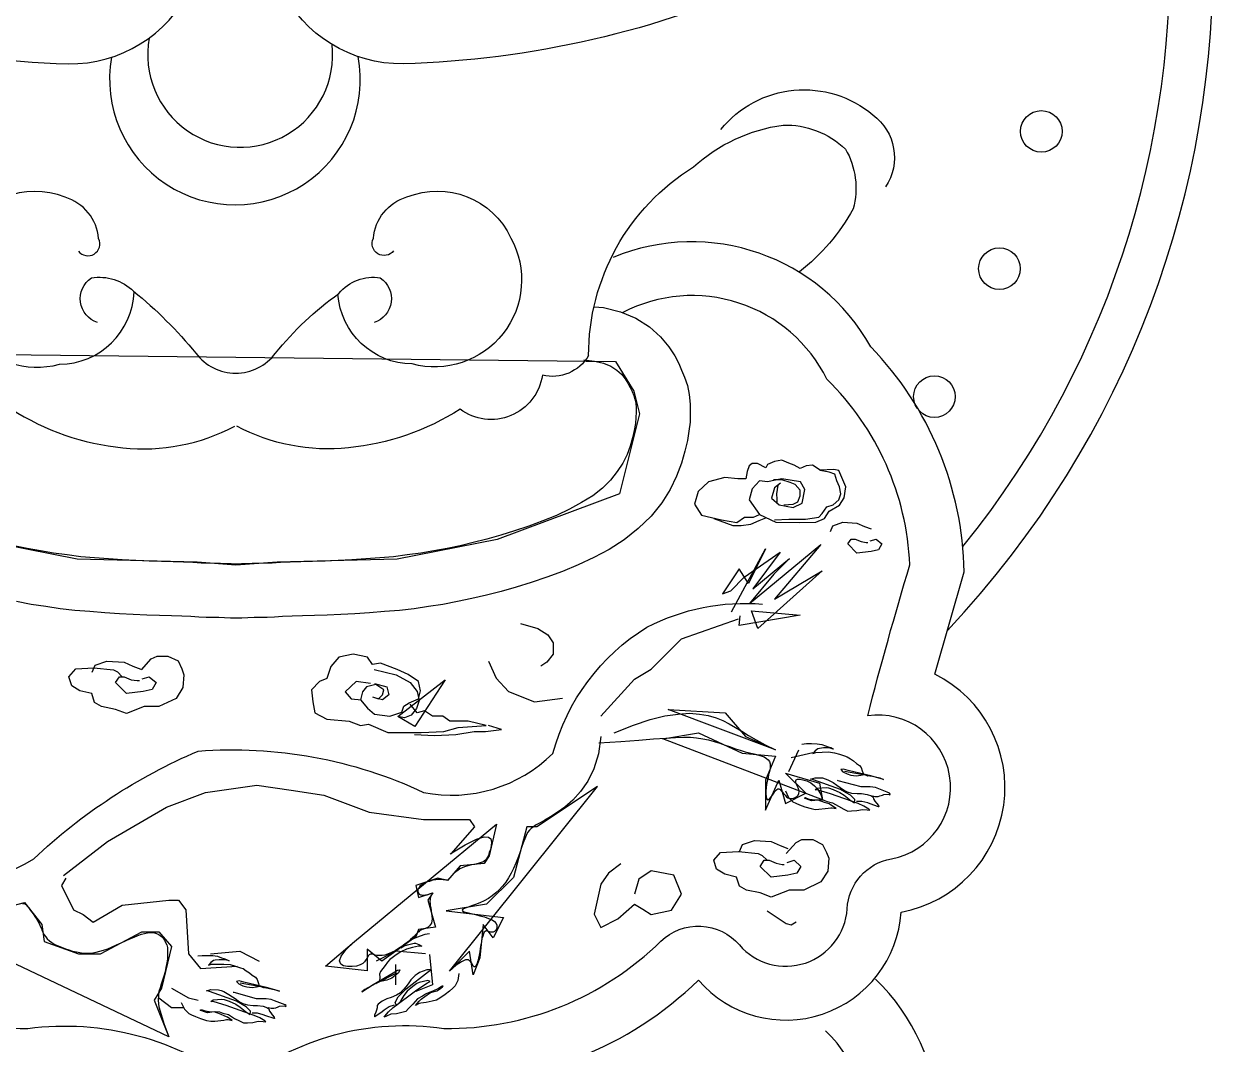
# Model space of a CAD drawing. Header units: metres. Extents: x 7906.1 to 7973.8, y 647.2 to 746.6.
# Drawn here: x 7932.62 to 7973.79, y 675.24 to 710.55 of the extents above; entities that cross this region are included whole.
import ezdxf

# ---------------------------------------------------------------- set-up
doc = ezdxf.new("R2010")
doc.units = ezdxf.units.M
for name, color, linetype in [('3', 3, 'Continuous'), ('4', 4, 'Continuous'), ('7', 7, 'Continuous')]:
    doc.layers.add(name, color=color, linetype=linetype)

msp = doc.modelspace()

# ---------------------------------------------------------------- linework, layer by layer
for points in [[(7958.81, 694.65), (7958.6, 694.49), (7958.5, 694.13), (7958.77, 693.91), (7959.25, 693.81), (7959.56, 693.96), (7959.65, 694.44), (7959.51, 694.7), (7958.86, 694.8), (7958.36, 694.7), (7958.09, 694.73), (7957.83, 694.46), (7957.73, 694.08), (7958.09, 693.57), (7958.09, 693.57), (7958.65, 693.31), (7959.46, 693.29), (7960.04, 693.31), (7960.33, 693.43), (7960.5, 693.69), (7960.86, 693.89), (7960.86, 693.89), (7961.02, 694.15), (7961.07, 694.53), (7960.83, 695.09), (7960.66, 695.13), (7960.18, 695.11), (7959.92, 695.28), (7959.7, 695.25), (7959.49, 695.16), (7959.29, 695.28), (7959.1, 695.35), (7958.86, 695.45), (7958.6, 695.4), (7958.36, 695.3), (7958.31, 695.18), (7958.02, 695.33), (7957.83, 695.33), (7957.73, 695.25), (7957.66, 695.06), (7957.61, 694.8), (7957.33, 694.8), (7956.89, 694.85), (7956.32, 694.7), (7955.96, 694.37), (7955.84, 693.93), (7956.08, 693.55), (7956.77, 693.38), (7957.3, 693.29), (7957.57, 693.48), (7957.88, 693.48), (7958.09, 693.57)], [(7958.6, 693.38), (7959.1, 693.41), (7959.68, 693.41), (7960.14, 693.48), (7960.26, 693.6), (7960.42, 693.84), (7960.64, 693.91), (7960.83, 694.08), (7960.9, 694.29), (7960.86, 694.53), (7960.76, 694.73), (7960.69, 694.97), (7960.5, 695.04), (7960.18, 695.09), (7960.18, 695.11)], [(7958.93, 693.91), (7959.25, 693.93), (7959.41, 694.01), (7959.49, 694.22), (7959.49, 694.41), (7959.32, 694.61), (7959.15, 694.68), (7958.86, 694.77), (7958.57, 694.77)], [(7958.72, 694.58), (7958.67, 694.29), (7958.69, 694.1), (7958.69, 693.98)], [(7956.51, 693.43), (7957.16, 693.19), (7957.45, 693.19), (7957.78, 693.24), (7958.07, 693.36), (7958.31, 693.45)], [(7960.54, 692.98), (7960.62, 693.18), (7960.97, 693.3), (7961.46, 693.27), (7961.72, 693.15), (7961.95, 693.07)], [(7961.92, 692.66), (7962.12, 692.72), (7962.32, 692.55), (7962.21, 692.35), (7961.95, 692.29), (7961.46, 692.23), (7961.14, 692.55), (7961.26, 692.72), (7961.4, 692.72), (7961.6, 692.63), (7961.78, 692.6), (7961.83, 692.6)], [(7949.81, 689.8), (7950.41, 689.62), (7950.76, 689.41), (7950.94, 689.13), (7950.94, 688.74), (7950.73, 688.46), (7950.52, 688.32)], [(7936.69, 688.19), (7937.03, 688.57), (7937.24, 688.67), (7937.61, 688.67), (7937.96, 688.5), (7938.09, 688.23), (7938.16, 688.02), (7938.13, 687.58), (7937.89, 687.2), (7937.3, 686.92), (7936.79, 686.92), (7936.17, 686.68), (7935.79, 686.82), (7935.31, 686.92), (7935.07, 687.06), (7934.97, 687.37), (7934.56, 687.47), (7934.28, 687.64), (7934.18, 687.95), (7934.42, 688.23), (7935.04, 688.26), (7935.73, 688.19), (7935.86, 688.12), (7936.03, 687.95)], [(7934.99, 688.11), (7935.09, 688.35), (7935.5, 688.49), (7936.09, 688.46), (7936.4, 688.32), (7936.67, 688.22)], [(7944.69, 687.26), (7944.9, 687.19), (7945.04, 687.33), (7945.08, 687.5), (7944.8, 687.68), (7944.48, 687.61), (7944.34, 687.43), (7944.27, 687.15), (7944.52, 686.87), (7944.76, 686.66), (7945.29, 686.59), (7945.71, 686.73), (7945.78, 686.94), (7945.96, 687.05), (7946.28, 687.19), (7946.35, 687.47), (7946.28, 687.79), (7945.92, 688.03), (7945.54, 688.21), (7944.97, 688.42), (7944.69, 688.38), (7944.52, 688.63), (7944.02, 688.74), (7943.53, 688.63), (7943.25, 688.31), (7943.11, 687.89), (7942.86, 687.79), (7942.58, 687.5), (7942.62, 687.08), (7942.69, 686.7), (7943.11, 686.49), (7943.88, 686.42), (7944.27, 686.27), (7944.55, 686.31), (7945.22, 686.03), (7946.38, 686.03), (7947.16, 686.06), (7947.65, 686.2), (7948.63, 686.27), (7948, 686.42), (7947.37, 686.42), (7947.12, 686.59), (7946.77, 686.59), (7946.49, 686.77), (7946.24, 686.7), (7945.99, 687.01)], [(7936.72, 687.88), (7936.96, 687.95), (7937.2, 687.75), (7937.06, 687.51), (7936.75, 687.44), (7936.17, 687.37), (7935.79, 687.75), (7935.93, 687.95), (7936.1, 687.95), (7936.34, 687.85), (7936.55, 687.82), (7936.62, 687.82)], [(7944.62, 687.72), (7944.13, 687.79), (7943.74, 687.43), (7943.95, 687.19), (7944.31, 687.15)], [(7944.76, 687.72), (7945.19, 687.61), (7945.26, 687.33), (7945.04, 687.15), (7944.76, 687.22)], [(7946.14, 685.96), (7946.84, 685.92), (7947.58, 685.96), (7948.21, 686.06), (7948.6, 686.06), (7949.16, 686.13), (7948.7, 686.27)], [(7959.01, 681.84), (7959.35, 682.22), (7959.55, 682.32), (7959.93, 682.32), (7960.27, 682.15), (7960.41, 681.87), (7960.48, 681.67), (7960.45, 681.22), (7960.21, 680.85), (7959.62, 680.57), (7959.11, 680.57), (7958.49, 680.33), (7958.11, 680.47), (7957.63, 680.57), (7957.39, 680.71), (7957.29, 681.02), (7956.88, 681.12), (7956.6, 681.29), (7956.5, 681.6), (7956.74, 681.87), (7957.36, 681.91), (7958.04, 681.84), (7958.18, 681.77), (7958.35, 681.6)], [(7957.39, 681.91), (7957.5, 682.15), (7957.91, 682.29), (7958.49, 682.25), (7958.8, 682.11), (7959.07, 682.01)], [(7959.04, 681.53), (7959.28, 681.6), (7959.52, 681.39), (7959.38, 681.15), (7959.07, 681.09), (7958.49, 681.02), (7958.11, 681.39), (7958.25, 681.6), (7958.42, 681.6), (7958.66, 681.5), (7958.87, 681.46), (7958.94, 681.46)], [(7958.35, 679.85), (7958.77, 679.58), (7959.01, 679.41), (7959.18, 679.37), (7959.35, 679.47)]]:
    msp.add_lwpolyline(points)
at = {"layer": '3'}
for points in [[(7957.12, 690.2), (7958.29, 692.38), (7957.71, 691.18), (7957.38, 691.69), (7956.8, 690.82), (7957.09, 690.93), (7957.56, 691.4), (7958.8, 692.27), (7957.85, 691), (7959.12, 692.05), (7958.58, 691.51), (7957.74, 690.49), (7960.21, 692.53), (7958.61, 690.64), (7960.25, 691.62), (7958.03, 689.62), (7957.81, 690.24), (7959.49, 690.09), (7957.38, 689.73), (7957.42, 690.06)], [(7952.59, 686.59), (7953.76, 687.87), (7954.34, 688.22), (7955.39, 689.27), (7957.36, 689.96)], [(7948.71, 688.49), (7948.97, 687.9), (7949.4, 687.44), (7950.3, 687.08), (7951.27, 687.21)], [(7944.75, 688.2), (7944.75, 688.2), (7945.51, 688.02), (7945.99, 687.75), (7946.24, 687.44), (7946.3, 687.13), (7946.21, 686.85), (7946.03, 686.63), (7945.8, 686.53), (7945.57, 686.58), (7947.2, 687.85), (7946.15, 686.23), (7945.57, 686.58)], [(7953.06, 686.01), (7953.06, 686.01), (7953.72, 686.28), (7954.3, 686.47), (7954.81, 686.6), (7955.27, 686.66), (7955.66, 686.69), (7956.01, 686.66), (7956.31, 686.61), (7956.58, 686.53), (7956.82, 686.44), (7957.04, 686.33), (7957.25, 686.2), (7957.47, 686.07), (7957.71, 685.92), (7957.97, 685.77), (7958.28, 685.6), (7958.64, 685.43), (7954.92, 686.82), (7956.9, 686.71), (7957.6, 685.89), (7958.64, 685.43)], [(7952.53, 685.67), (7952.53, 685.67), (7953.28, 685.71), (7953.91, 685.76), (7954.42, 685.8), (7954.84, 685.83), (7955.18, 685.85), (7955.46, 685.86), (7955.7, 685.86), (7955.91, 685.84), (7956.12, 685.81), (7956.32, 685.77), (7956.52, 685.71), (7956.71, 685.65), (7956.9, 685.59), (7957.08, 685.53), (7957.25, 685.46), (7957.42, 685.41), (7957.59, 685.36), (7957.74, 685.32), (7957.89, 685.29), (7958.02, 685.25), (7958.14, 685.22), (7958.25, 685.18), (7958.33, 685.13), (7958.39, 685.08), (7958.43, 685.02), (7958.45, 684.94), (7958.45, 684.86), (7958.45, 684.77), (7958.43, 684.67), (7958.4, 684.57), (7958.38, 684.46), (7958.35, 684.34), (7958.33, 684.23), (7958.32, 684.11), (7958.31, 684), (7958.31, 683.9), (7958.32, 683.81), (7958.33, 683.74), (7958.35, 683.7), (7958.37, 683.69), (7958.4, 683.7), (7958.44, 683.74), (7958.49, 683.8), (7958.53, 683.86), (7958.58, 683.93), (7958.63, 684), (7958.68, 684.05), (7958.72, 684.07), (7958.76, 684.07), (7958.8, 684.05), (7958.84, 684.01), (7958.88, 683.96), (7958.92, 683.91), (7958.97, 683.85), (7959.02, 683.8), (7959.07, 683.76), (7959.13, 683.74), (7959.2, 683.74), (7959.26, 683.75), (7959.32, 683.78), (7959.38, 683.81), (7959.42, 683.86), (7959.45, 683.91), (7959.46, 683.98), (7959.45, 684.04), (7959.42, 684.11), (7959.39, 684.18), (7959.36, 684.25), (7959.34, 684.31), (7959.34, 684.36), (7959.35, 684.39), (7959.4, 684.41), (7959.48, 684.41), (7959.59, 684.39), (7959.72, 684.35), (7959.86, 684.28), (7959.99, 684.18), (7960.11, 684.05), (7960.21, 683.88), (7960.27, 683.69), (7954.74, 685.8), (7955.97, 686.01), (7957.48, 685.31), (7958.64, 685.2), (7958.29, 684.38), (7958.29, 683.34), (7958.76, 684.38), (7958.99, 683.57), (7959.69, 683.92), (7958.99, 684.62), (7960.16, 684.27), (7960.27, 683.69)], [(7952.59, 685.89), (7952.59, 685.89), (7952.51, 685.29), (7952.35, 684.77), (7952.14, 684.34), (7951.89, 683.98), (7951.62, 683.68), (7951.35, 683.44), (7951.08, 683.25), (7950.85, 683.1), (7950.65, 682.99), (7950.49, 682.9), (7950.36, 682.83), (7950.26, 682.76), (7950.18, 682.7), (7950.12, 682.64), (7950.06, 682.56), (7950.01, 682.46), (7949.96, 682.34), (7949.91, 682.2), (7949.85, 682.04), (7949.79, 681.86), (7949.72, 681.68), (7949.65, 681.5), (7949.57, 681.32), (7949.49, 681.15), (7949.4, 680.99), (7949.3, 680.84), (7949.19, 680.7), (7949.08, 680.58), (7948.96, 680.47), (7948.83, 680.37), (7948.7, 680.28), (7948.56, 680.2), (7948.41, 680.13), (7948.26, 680.07), (7948.12, 680.02), (7948, 679.98), (7947.9, 679.94), (7947.82, 679.91), (7947.79, 679.88), (7947.8, 679.85), (7947.86, 679.82), (7947.97, 679.79), (7948.1, 679.76), (7948.25, 679.72), (7948.41, 679.68), (7948.57, 679.64), (7948.71, 679.59), (7948.83, 679.54), (7948.91, 679.48), (7948.97, 679.41), (7948.99, 679.35), (7948.99, 679.28), (7948.98, 679.22), (7948.95, 679.17), (7948.91, 679.14), (7948.87, 679.11), (7948.83, 679.11), (7948.78, 679.11), (7948.74, 679.13), (7948.7, 679.14), (7948.66, 679.15), (7948.62, 679.16), (7948.59, 679.14), (7948.56, 679.11), (7948.53, 679.06), (7948.51, 678.98), (7948.48, 678.89), (7948.46, 678.78), (7948.44, 678.67), (7948.42, 678.55), (7948.4, 678.43), (7948.38, 678.32), (7948.36, 678.21), (7948.34, 678.12), (7948.31, 678.04), (7948.29, 677.98), (7948.26, 677.94), (7948.23, 677.91), (7948.21, 677.91), (7948.18, 677.94), (7948.15, 677.99), (7948.12, 678.05), (7948.07, 678.11), (7948, 678.15), (7947.91, 678.15), (7947.77, 678.09), (7947.59, 677.97), (7947.36, 677.76), (7952.48, 684.15), (7950.38, 682.76), (7950.03, 682.76), (7949.57, 681.01), (7948.64, 680.08), (7947.24, 679.85), (7949.22, 679.62), (7948.87, 678.92), (7948.52, 679.38), (7948.4, 678.22), (7948.17, 677.64), (7948.05, 678.45), (7947.36, 677.76)], [(7959.55, 685.62), (7959.71, 685.64), (7959.88, 685.64), (7960.08, 685.63), (7960.24, 685.61), (7960.37, 685.56), (7960.46, 685.53), (7960.56, 685.5), (7960.63, 685.46), (7960.64, 685.45), (7960.5, 685.49), (7960.38, 685.49), (7960.3, 685.49), (7960.16, 685.47), (7960.1, 685.46), (7960.01, 685.39), (7959.93, 685.3), (7959.93, 685.3), (7960.04, 685.33), (7960.25, 685.34), (7960.47, 685.35), (7960.68, 685.32), (7960.86, 685.27), (7961.03, 685.22), (7961.12, 685.18), (7961.23, 685.11), (7961.34, 685.04), (7961.44, 684.95), (7961.55, 684.88), (7961.61, 684.81), (7961.64, 684.7), (7961.69, 684.58), (7961.81, 684.54), (7962, 684.51), (7962.25, 684.45), (7962.38, 684.4), (7962.38, 684.4), (7961.94, 684.53), (7961.16, 684.71), (7960.99, 684.76), (7960.9, 684.74), (7960.97, 684.66), (7961.12, 684.59), (7961.25, 684.55), (7961.43, 684.53), (7961.59, 684.55), (7961.72, 684.57), (7961.82, 684.53), (7961.84, 684.53), (7961.81, 684.54), (7961.03, 684.68)], [(7959.43, 685.41), (7959.09, 684.66)], [(7959.18, 685.16), (7959.93, 685.33)], [(7958.98, 684.01), (7959.09, 683.78), (7959.24, 683.63), (7959.34, 683.58), (7959.47, 683.52), (7959.65, 683.45), (7959.87, 683.39), (7960.01, 683.36), (7960.14, 683.37), (7960.36, 683.39), (7960.46, 683.41), (7960.55, 683.42), (7960.6, 683.42), (7960.74, 683.39), (7960.74, 683.39), (7960.58, 683.5), (7960.5, 683.55), (7960.34, 683.6), (7960.12, 683.68), (7960.12, 683.68), (7959.89, 683.66), (7959.79, 683.69), (7959.67, 683.74), (7959.64, 683.75), (7959.68, 683.77), (7959.71, 683.75), (7959.81, 683.72), (7960.02, 683.69), (7960.16, 683.7), (7960.31, 683.68), (7960.43, 683.64), (7960.61, 683.59), (7960.82, 683.47), (7961.01, 683.37), (7961.14, 683.3), (7961.27, 683.31), (7961.46, 683.32), (7961.65, 683.36), (7961.81, 683.35), (7961.91, 683.34), (7961.87, 683.37), (7961.7, 683.48), (7961.5, 683.57), (7960.54, 683.9), (7960.12, 684.03), (7960.01, 684.04), (7960.08, 684.1), (7960.39, 684.12), (7960.47, 684.11), (7960.64, 684.05), (7960.87, 683.95), (7961.02, 683.85), (7961.13, 683.76), (7961.22, 683.68), (7961.37, 683.59), (7961.38, 683.71), (7961.23, 683.86), (7961.09, 683.94), (7960.89, 684.05), (7959.96, 684.39), (7959.85, 684.41), (7960.01, 684.46), (7960.27, 684.45), (7960.36, 684.42), (7960.45, 684.39), (7960.64, 684.29), (7960.76, 684.2), (7960.88, 684.12), (7960.96, 684.06), (7961.05, 684.01), (7961.12, 683.97), (7961.27, 683.93), (7961.47, 683.91), (7961.62, 683.91), (7961.81, 683.88), (7961.96, 683.83), (7962.02, 683.79), (7962.04, 683.71), (7962.08, 683.65), (7962.13, 683.58), (7962.2, 683.5), (7962.22, 683.45), (7962.2, 683.45), (7961.92, 683.55), (7961.83, 683.59), (7961.63, 683.64), (7961.44, 683.64)], [(7962, 683.83), (7962.09, 683.81), (7962.19, 683.81), (7962.25, 683.83), (7962.34, 683.86), (7962.39, 683.88), (7962.56, 683.89), (7962.6, 683.87), (7962.61, 683.9), (7962.59, 683.93), (7962.5, 683.96), (7962.22, 684.07), (7962.1, 684.12), (7961.92, 684.14), (7961.87, 684.14), (7961.78, 684.14), (7961.6, 684.14), (7960.81, 684.35), (7960.78, 684.36)], [(7934, 681.07), (7935.52, 682.25), (7937.56, 683.44), (7938.91, 683.95), (7940.69, 684.2), (7941.87, 684.03), (7943, 683.85), (7944.58, 683.27), (7946.45, 683.01), (7948.05, 683.01), (7948.22, 682.76), (7947.4, 681.83)], [(7947.38, 681.83), (7947.38, 681.83), (7947.9, 682.14), (7948.29, 682.33), (7948.55, 682.41), (7948.71, 682.4), (7948.79, 682.34), (7948.81, 682.23), (7948.8, 682.1), (7948.77, 681.98), (7948.73, 681.87), (7948.7, 681.78), (7948.67, 681.71), (7948.64, 681.65), (7948.6, 681.61), (7948.56, 681.57), (7948.51, 681.54), (7948.45, 681.52), (7948.38, 681.5), (7948.3, 681.48), (7948.22, 681.46), (7948.13, 681.44), (7948.04, 681.42), (7947.95, 681.4), (7947.87, 681.37), (7947.79, 681.34), (7947.71, 681.3), (7947.64, 681.25), (7947.58, 681.2), (7947.52, 681.16), (7947.47, 681.11), (7947.43, 681.06), (7947.39, 681.02), (7947.36, 680.98), (7947.34, 680.96), (7947.32, 680.94), (7947.31, 680.92), (7947.29, 680.91), (7947.28, 680.91), (7947.27, 680.91), (7947.25, 680.91), (7947.24, 680.91), (7947.21, 680.92), (7947.18, 680.93), (7947.15, 680.93), (7947.11, 680.94), (7947.06, 680.94), (7947.01, 680.94), (7946.95, 680.94), (7946.88, 680.93), (7946.81, 680.92), (7946.74, 680.9), (7946.66, 680.87), (7946.58, 680.85), (7946.51, 680.82), (7946.44, 680.78), (7946.38, 680.74), (7946.33, 680.7), (7946.3, 680.66), (7946.27, 680.61), (7946.26, 680.57), (7946.26, 680.53), (7946.27, 680.49), (7946.29, 680.46), (7946.31, 680.43), (7946.35, 680.41), (7946.39, 680.4), (7946.43, 680.39), (7946.48, 680.39), (7946.53, 680.4), (7946.58, 680.41), (7946.62, 680.42), (7946.66, 680.44), (7946.7, 680.45), (7946.73, 680.46), (7946.75, 680.46), (7946.76, 680.47), (7946.77, 680.47), (7946.77, 680.47), (7946.77, 680.46), (7946.76, 680.45), (7946.76, 680.43), (7946.74, 680.42), (7946.73, 680.39), (7946.72, 680.37), (7946.7, 680.33), (7946.69, 680.29), (7946.69, 680.24), (7946.68, 680.18), (7946.69, 680.11), (7946.69, 680.03), (7946.71, 679.95), (7946.72, 679.85), (7946.73, 679.76), (7946.74, 679.67), (7946.75, 679.58), (7946.74, 679.5), (7946.73, 679.43), (7946.7, 679.38), (7946.66, 679.33), (7946.62, 679.29), (7946.57, 679.26), (7946.51, 679.24), (7946.46, 679.22), (7946.41, 679.2), (7946.36, 679.18), (7946.32, 679.16), (7946.29, 679.13), (7946.26, 679.1), (7946.22, 679.07), (7946.18, 679.02), (7946.14, 678.98), (7946.08, 678.92), (7946.01, 678.86), (7945.92, 678.78), (7945.82, 678.71), (7945.71, 678.62), (7945.59, 678.55), (7945.47, 678.47), (7945.35, 678.41), (7945.23, 678.36), (7945.12, 678.32), (7945.02, 678.3), (7944.93, 678.3), (7944.85, 678.31), (7944.78, 678.32), (7944.72, 678.34), (7944.66, 678.35), (7944.62, 678.35), (7944.58, 678.33), (7944.55, 678.3), (7944.53, 678.26), (7944.5, 678.21), (7944.46, 678.15), (7944.41, 678.09), (7944.35, 678.03), (7944.26, 677.98), (7944.14, 677.94), (7943.99, 677.92), (7943.83, 677.92), (7943.69, 677.95), (7943.59, 678.01), (7943.55, 678.12), (7943.61, 678.28), (7943.77, 678.5), (7944.07, 678.79), (7948.98, 682.85), (7948.73, 681.75), (7948.56, 681.49), (7947.72, 681.41), (7947.29, 680.9), (7947.29, 680.9), (7946.95, 680.98), (7946.19, 680.73), (7946.28, 680.31), (7946.78, 680.48), (7946.78, 680.48), (7946.61, 680.22), (7946.87, 679.29), (7946.28, 679.21), (7946.19, 678.95), (7945.01, 678.11), (7944.5, 678.53), (7944.5, 677.77), (7943.06, 677.94), (7944.07, 678.79)], [(7953.29, 681.48), (7952.86, 681.16), (7952.59, 680.78), (7952.36, 679.74), (7952.59, 679.27), (7953.18, 679.57), (7953.76, 680.08), (7954.05, 679.91), (7954.34, 679.73), (7955.04, 679.88), (7955.39, 680.43), (7955.12, 681.09), (7954.34, 681.24), (7953.91, 680.95), (7953.76, 680.43)], [(7932.57, 680.11), (7932.62, 680.11), (7932.65, 680.1), (7932.68, 680.08), (7932.71, 680.05), (7932.74, 680.01), (7932.79, 679.96), (7932.83, 679.9), (7932.89, 679.82), (7932.94, 679.75), (7933, 679.66), (7933.06, 679.58), (7933.11, 679.49), (7933.15, 679.41), (7933.19, 679.32), (7933.23, 679.24), (7933.26, 679.16), (7933.29, 679.09), (7933.33, 679.02), (7933.38, 678.95), (7933.43, 678.88), (7933.51, 678.81), (7933.59, 678.75), (7933.7, 678.69), (7933.81, 678.64), (7933.93, 678.59), (7934.06, 678.54), (7934.18, 678.5), (7934.31, 678.46), (7934.44, 678.43), (7934.56, 678.41), (7934.67, 678.39), (7934.78, 678.39), (7934.89, 678.39), (7935.01, 678.4), (7935.13, 678.42), (7935.25, 678.45), (7935.38, 678.49), (7935.53, 678.54), (7935.68, 678.6), (7935.83, 678.67), (7935.99, 678.74), (7936.14, 678.81), (7936.29, 678.88), (7936.44, 678.94), (7936.57, 679), (7936.69, 679.04), (7936.8, 679.07), (7936.9, 679.09), (7936.98, 679.1), (7937.07, 679.1), (7937.14, 679.09), (7937.21, 679.07), (7937.27, 679.04), (7937.34, 679), (7937.39, 678.96), (7937.45, 678.9), (7937.49, 678.84), (7937.53, 678.76), (7937.57, 678.68), (7937.59, 678.58), (7937.6, 678.46), (7937.6, 678.33), (7937.59, 678.19), (7937.57, 678.05), (7937.54, 677.89), (7937.51, 677.74), (7937.47, 677.59), (7937.42, 677.45), (7937.38, 677.31), (7937.34, 677.19), (7937.3, 677.06), (7937.28, 676.92), (7937.27, 676.75), (7937.3, 676.53), (7937.37, 676.26), (7937.48, 675.92), (7937.64, 675.49), (7925.7, 681.15)], [(7934.08, 680.98), (7933.92, 680.73), (7934.34, 679.89), (7934.68, 679.72), (7935.02, 679.46), (7936.03, 680.05), (7937.64, 680.22), (7937.98, 680.22), (7938.23, 679.89), (7938.32, 678.36), (7938.74, 677.86), (7940.01, 677.94)], [(7930.7, 679.63), (7932.65, 680.14), (7932.65, 680.14), (7933.24, 679.38), (7933.32, 678.79), (7934.51, 678.36), (7935.27, 678.36), (7936.71, 679.12), (7937.3, 679.12), (7937.73, 678.62), (7937.39, 677.18), (7937.13, 676.76), (7937.64, 675.49)], [(7946.66, 679.05), (7946.5, 679.03), (7946.34, 678.97), (7946.15, 678.91), (7946.01, 678.84), (7945.89, 678.75), (7945.81, 678.69), (7945.74, 678.64), (7945.68, 678.58), (7945.67, 678.57), (7945.79, 678.64), (7945.9, 678.68), (7945.99, 678.7), (7946.13, 678.73), (7946.18, 678.73), (7946.29, 678.69), (7946.4, 678.63), (7946.4, 678.63), (7946.28, 678.63), (7946.08, 678.58), (7945.87, 678.52), (7945.67, 678.43), (7945.51, 678.33), (7945.37, 678.22), (7945.29, 678.17), (7945.21, 678.07), (7945.13, 677.96), (7945.05, 677.85), (7944.97, 677.75), (7944.93, 677.66), (7944.94, 677.55), (7944.93, 677.42), (7944.83, 677.35), (7944.66, 677.26), (7944.43, 677.13), (7944.32, 677.05), (7944.32, 677.05), (7944.71, 677.3), (7945.4, 677.71), (7945.55, 677.8), (7945.64, 677.81), (7945.59, 677.71), (7945.47, 677.61), (7945.36, 677.52), (7945.19, 677.45), (7945.03, 677.42), (7944.91, 677.4), (7944.82, 677.34), (7944.8, 677.33), (7944.83, 677.35), (7945.53, 677.71)], [(7938.64, 678.29), (7938.8, 678.31), (7938.96, 678.31), (7939.16, 678.3), (7939.33, 678.28), (7939.46, 678.23), (7939.55, 678.2), (7939.64, 678.17), (7939.71, 678.13), (7939.73, 678.12), (7939.59, 678.15), (7939.47, 678.16), (7939.38, 678.16), (7939.24, 678.14), (7939.19, 678.13), (7939.1, 678.06), (7939.01, 677.97), (7939.01, 677.97), (7939.12, 678), (7939.33, 678.01), (7939.55, 678.01), (7939.76, 677.99), (7939.95, 677.94), (7940.12, 677.88), (7940.21, 677.85), (7940.32, 677.78), (7940.43, 677.71), (7940.53, 677.62), (7940.64, 677.55), (7940.7, 677.48), (7940.73, 677.37), (7940.77, 677.25), (7940.89, 677.21), (7941.08, 677.17), (7941.33, 677.12), (7941.47, 677.07), (7941.47, 677.07), (7941.02, 677.2), (7940.24, 677.38), (7940.07, 677.43), (7939.98, 677.41), (7940.06, 677.33), (7940.2, 677.26), (7940.34, 677.22), (7940.52, 677.2), (7940.68, 677.22), (7940.8, 677.24), (7940.91, 677.2), (7940.92, 677.2), (7940.89, 677.21), (7940.11, 677.35)], [(7939.08, 678.36), (7940.1, 678.45), (7940.77, 678.11)], [(7946.52, 678.36), (7945.5, 678.45), (7944.82, 678.11)], [(7946.66, 678.34), (7946.77, 677.29), (7946.19, 677.06)], [(7947.68, 677.68), (7947.64, 677.44), (7947.55, 677.25), (7947.47, 677.17), (7947.36, 677.07), (7947.21, 676.95), (7947.02, 676.83), (7946.9, 676.76), (7946.76, 676.72), (7946.55, 676.68), (7946.45, 676.67), (7946.36, 676.66), (7946.31, 676.64), (7946.18, 676.57), (7946.18, 676.57), (7946.31, 676.72), (7946.38, 676.79), (7946.5, 676.89), (7946.7, 677.03), (7946.7, 677.03), (7946.92, 677.08), (7947.01, 677.14), (7947.11, 677.22), (7947.14, 677.24), (7947.09, 677.24), (7947.07, 677.22), (7946.98, 677.16), (7946.78, 677.07), (7946.65, 677.03), (7946.52, 676.97), (7946.42, 676.9), (7946.25, 676.8), (7946.09, 676.62), (7945.94, 676.47), (7945.84, 676.37), (7945.71, 676.33), (7945.52, 676.29), (7945.33, 676.27), (7945.18, 676.21), (7945.09, 676.17), (7945.12, 676.21), (7945.24, 676.36), (7945.41, 676.51), (7946.23, 677.12), (7946.59, 677.36), (7946.69, 677.4), (7946.61, 677.44), (7946.3, 677.37), (7946.23, 677.34), (7946.09, 677.23), (7945.89, 677.07), (7945.78, 676.92), (7945.71, 676.81), (7945.65, 676.7), (7945.52, 676.57), (7945.48, 676.68), (7945.58, 676.87), (7945.69, 676.99), (7945.85, 677.15), (7946.63, 677.75), (7946.73, 677.81), (7946.57, 677.81), (7946.32, 677.72), (7946.24, 677.66), (7946.17, 677.61), (7946.02, 677.46), (7945.93, 677.33), (7945.84, 677.22), (7945.78, 677.14), (7945.71, 677.07), (7945.66, 677.01), (7945.52, 676.93), (7945.34, 676.85), (7945.19, 676.8), (7945.02, 676.72), (7944.89, 676.62), (7944.85, 676.57), (7944.85, 676.49), (7944.83, 676.41), (7944.81, 676.34), (7944.76, 676.24), (7944.76, 676.18), (7944.77, 676.19), (7945.02, 676.37), (7945.09, 676.43), (7945.27, 676.54), (7945.45, 676.6)], [(7945.49, 677.99), (7945.49, 677.29)], [(7937.3, 676.84), (7937.73, 676.5), (7938.15, 676.5)], [(7937.73, 677.18), (7938.32, 676.84), (7938.66, 676.76)], [(7938.07, 676.68), (7938.18, 676.45), (7938.33, 676.3), (7938.43, 676.25), (7938.56, 676.19), (7938.74, 676.12), (7938.95, 676.06), (7939.1, 676.03), (7939.23, 676.03), (7939.44, 676.06), (7939.55, 676.07), (7939.64, 676.09), (7939.69, 676.09), (7939.83, 676.06), (7939.83, 676.06), (7939.67, 676.17), (7939.58, 676.21), (7939.43, 676.27), (7939.21, 676.35), (7939.21, 676.35), (7938.98, 676.32), (7938.87, 676.36), (7938.75, 676.4), (7938.72, 676.41), (7938.76, 676.43), (7938.79, 676.42), (7938.9, 676.39), (7939.11, 676.36), (7939.25, 676.37), (7939.39, 676.35), (7939.51, 676.31), (7939.7, 676.26), (7939.91, 676.13), (7940.09, 676.04), (7940.22, 675.97), (7940.36, 675.98), (7940.55, 675.99), (7940.73, 676.03), (7940.9, 676.02), (7941, 676.01), (7940.96, 676.04), (7940.79, 676.15), (7940.59, 676.23), (7939.62, 676.57), (7939.21, 676.7), (7939.1, 676.71), (7939.17, 676.77), (7939.48, 676.79), (7939.56, 676.78), (7939.73, 676.72), (7939.96, 676.62), (7940.11, 676.52), (7940.22, 676.43), (7940.3, 676.35), (7940.46, 676.26), (7940.47, 676.38), (7940.32, 676.53), (7940.18, 676.61), (7939.98, 676.72), (7939.05, 677.06), (7938.94, 677.08), (7939.09, 677.13), (7939.36, 677.12), (7939.45, 677.09), (7939.54, 677.06), (7939.72, 676.96), (7939.84, 676.87), (7939.97, 676.79), (7940.05, 676.73), (7940.13, 676.68), (7940.2, 676.64), (7940.36, 676.6), (7940.56, 676.58), (7940.71, 676.58), (7940.9, 676.55), (7941.05, 676.49), (7941.1, 676.46), (7941.13, 676.38), (7941.17, 676.32), (7941.22, 676.25), (7941.29, 676.17), (7941.3, 676.12), (7941.29, 676.12), (7941, 676.22), (7940.91, 676.25), (7940.71, 676.31), (7940.53, 676.31)], [(7941.08, 676.5), (7941.18, 676.48), (7941.28, 676.48), (7941.34, 676.49), (7941.43, 676.53), (7941.47, 676.55), (7941.64, 676.56), (7941.69, 676.54), (7941.7, 676.57), (7941.67, 676.6), (7941.58, 676.63), (7941.3, 676.74), (7941.18, 676.78), (7941.01, 676.81), (7940.96, 676.81), (7940.87, 676.81), (7940.68, 676.81), (7939.9, 677.02), (7939.87, 677.03)]]:
    msp.add_lwpolyline(points, dxfattribs=at)
msp.add_lwpolyline([(7927.27, 683.15, 0.88), (7927.74, 680.9, 0.2), (7932.97, 681.65, -0.09), (7938.66, 685.38, -0.13), (7946.46, 683.95, 0.25), (7950.93, 685.3, -0.19), (7954.19, 689.67, -0.14), (7958.19, 690.47)], format="xyb", dxfattribs=at)
for centre in [(7967.84, 706.83), (7966.39, 702.08), (7964.14, 697.65)]:
    msp.add_circle(centre, 0.72, dxfattribs=at)
msp.add_arc((7939.96, 712.75), 32.33, 321.12, 218.88, dxfattribs=at)
at = {"layer": '4'}
for points in [[(7926.95, 702.45, 0.39), (7917.97, 699.37, 0.19), (7914.74, 691.58), (7915.75, 688.04, 0.72), (7916.92, 679.81, 0.67), (7923.94, 677.45, 0.2), (7932.9, 673.91, -0.26), (7940.03, 671.22, -0.27), (7947.01, 673.91, 0.2), (7955.97, 677.45, 0.67), (7962.99, 679.81, 0.72), (7964.16, 688.04), (7965.17, 691.58, 0.19), (7961.94, 699.37, 0.38), (7953.02, 702.47)], [(7917.81, 677.49, 0.38), (7917.1, 667.75, 0.72), (7921.32, 657.7, 0.53), (7925.82, 653.07, 0.32), (7930.53, 651.1, -0.18), (7939.95, 647.18, -0.18), (7949.38, 651.1, 0.32), (7954.09, 653.07, 0.53), (7958.59, 657.7, 0.72), (7962.81, 667.75, 0.38), (7962.1, 677.49, 0.38)]]:
    msp.add_lwpolyline(points, format="xyb", dxfattribs=at)
msp.add_lwpolyline([(7952.36, 700.76), (7952.69, 700.73), (7953.27, 700.59), (7953.81, 700.37), (7954.28, 700.07), (7954.66, 699.72), (7954.95, 699.37), (7955.15, 699.06), (7955.29, 698.8), (7955.39, 698.57), (7955.49, 698.32), (7955.59, 698.03), (7955.65, 697.72), (7955.69, 697.39), (7955.69, 697.08), (7955.68, 696.77), (7955.64, 696.46), (7955.59, 696.13), (7955.5, 695.76), (7955.38, 695.35), (7955.21, 694.9), (7954.99, 694.44), (7954.7, 693.97), (7954.33, 693.51), (7953.89, 693.08), (7953.4, 692.69), (7952.88, 692.36), (7952.35, 692.08), (7951.81, 691.83), (7951.27, 691.6), (7950.72, 691.4), (7950.18, 691.22), (7949.66, 691.06), (7949.14, 690.91), (7948.64, 690.78), (7948.13, 690.66), (7947.63, 690.56), (7947.13, 690.46), (7946.63, 690.38), (7946.13, 690.31), (7945.62, 690.25), (7945.1, 690.21), (7944.59, 690.17), (7944.08, 690.13), (7943.59, 690.11), (7943.12, 690.09), (7942.68, 690.07), (7942.27, 690.06), (7941.91, 690.05), (7941.58, 690.04), (7941.3, 690.02), (7941.04, 690.01), (7940.81, 690), (7940.59, 690), (7940.38, 689.99), (7940.17, 689.98), (7939.97, 689.98), (7939.77, 689.98), (7939.57, 689.99), (7939.37, 690), (7939.15, 690), (7938.93, 690.01), (7938.68, 690.02), (7938.4, 690.04), (7938.09, 690.05), (7937.73, 690.06), (7937.32, 690.07), (7936.88, 690.09), (7936.41, 690.11), (7935.93, 690.13), (7935.42, 690.17), (7934.91, 690.21), (7934.39, 690.25), (7933.88, 690.31), (7933.38, 690.38), (7932.87, 690.46), (7932.37, 690.56)], dxfattribs=at)
msp.add_arc((7939.96, 712.75), 33.83, 316.72, 223.28, dxfattribs=at)
at = {"layer": '7'}
for points in [[(7922.12, 718.46, 0.61), (7920.35, 715.2, 0.76), (7923.22, 718.44, 0.85), (7917.59, 715.87, 0.19), (7921.33, 712.13, 0.1), (7934.16, 709.17, 0.29), (7938.39, 711.77, 0.34), (7937.06, 718.2, 0.11), (7927.38, 719.33, -0.56), (7924.57, 724.15, 0.24), (7925.75, 729.13, 0.49), (7922.19, 731.48, -0.32), (7923.06, 728.32, -0.05), (7919.09, 723.64, 0.31), (7919.66, 719.69)], [(7957.79, 718.46, -0.61), (7959.56, 715.2, -0.76), (7956.69, 718.44, -0.85), (7962.32, 715.87, -0.19), (7958.58, 712.13, -0.1), (7945.75, 709.17, -0.29), (7941.52, 711.77, -0.34), (7942.85, 718.2, -0.11), (7952.53, 719.33, 0.56), (7955.34, 724.15, -0.24), (7954.16, 729.13, -0.49), (7957.72, 731.48, 0.32), (7956.85, 728.32, 0.05), (7960.82, 723.64, -0.31), (7960.25, 719.69)], [(7956.75, 706.9, -0.42), (7962.01, 707.4, -0.4), (7962.45, 704.91)], [(7952.17, 699.07, -0.26), (7955.8, 705.6, -0.15), (7958.9, 707.05, -0.2), (7961.06, 706.22, -0.2), (7961.33, 704.15, -0.1), (7959.47, 701.97)], [(7934.51, 702.69, 0.91), (7935.21, 703.12, 0.31), (7934.05, 704.55, 0.4), (7930.45, 703.12, 0.66), (7933.86, 698.77, 0.4), (7936.44, 701.28, 0.24)], [(7945.42, 702.7, -0.91), (7944.72, 703.13, -0.31), (7945.88, 704.56, -0.4), (7949.48, 703.14, -0.66), (7946.06, 698.78, -0.39), (7943.49, 701.2, -0.37)], [(7935.17, 700.21, -0.62), (7934.96, 701.76, -0.24), (7936.42, 701.3, -0.05), (7938.58, 699.15, 0.5), (7941.33, 699.15, -0.07), (7943.53, 701.22, -0.27), (7944.96, 701.76, -0.62), (7944.75, 700.21)], [(7926.38, 700.65, 0.41), (7919.5, 698.25, 0.19), (7916.62, 691.83, -0.01), (7918.08, 686.6, 0.98), (7917.26, 681.65, -0.35), (7918.79, 679.92, 0.67), (7922.52, 678.67, -0.43), (7925.24, 678.8, 0.2), (7932.76, 675.78, -0.2), (7940, 673.83, -0.21), (7947.16, 675.78, 0.2), (7954.67, 678.8, -0.43), (7957.39, 678.67, 0.67), (7961.12, 679.92, -0.35), (7962.65, 681.65, 0.98), (7961.83, 686.6, -0.01), (7963.29, 691.83, 0.19), (7960.42, 698.25, 0.42), (7953.35, 700.56, 0.4)], [(7927.74, 699.07, 0.33), (7929.34, 698.39, 0.57), (7932.19, 697.22, 0.12), (7936.05, 695.88, 0.15), (7939.92, 696.63)], [(7952.17, 699.07, -0.33), (7950.57, 698.39, -0.57), (7947.72, 697.22, -0.12), (7943.86, 695.88, -0.15), (7939.99, 696.63)], [(7919.54, 675.7, 0.53), (7920.84, 667.86, -0.77), (7920.63, 666.67, 1.1), (7921.77, 660.3, -0.66), (7923.91, 657.6, 0.76), (7925.87, 655.71, -0.5), (7927.72, 654.93, 0.45), (7930.22, 653.6, -0.15), (7939.95, 650.38, -0.15), (7949.69, 653.6, 0.45), (7952.19, 654.93, -0.5), (7954.04, 655.71, 0.76), (7956, 657.6, -0.66), (7958.15, 660.3, 1.1), (7959.28, 666.67, -0.77), (7959.07, 667.86, 0.53), (7960.37, 675.7, 0.53)]]:
    msp.add_lwpolyline(points, format="xyb", dxfattribs=at)
for points in [[(7927.81, 699.15), (7953.1, 698.87), (7953.74, 697.84), (7953.93, 697.05), (7953.24, 694.29), (7949, 692.71), (7945.54, 692.02), (7941.39, 691.92), (7939.96, 691.82), (7938.62, 691.92), (7934.47, 692.02), (7931.01, 692.71)], [(7952, 698.92), (7952, 698.92), (7952.38, 698.88), (7952.69, 698.81), (7952.94, 698.7), (7953.15, 698.57), (7953.31, 698.43), (7953.43, 698.27), (7953.53, 698.12), (7953.61, 697.97), (7953.68, 697.83), (7953.73, 697.69), (7953.77, 697.56), (7953.8, 697.42), (7953.82, 697.27), (7953.82, 697.11), (7953.81, 696.93), (7953.79, 696.72), (7953.75, 696.48), (7953.69, 696.22), (7953.61, 695.94), (7953.5, 695.65), (7953.35, 695.35), (7953.16, 695.06), (7952.93, 694.76), (7952.65, 694.48), (7952.32, 694.22), (7951.93, 693.98), (7951.51, 693.75), (7951.06, 693.54), (7950.59, 693.35), (7950.1, 693.17), (7949.61, 693), (7949.13, 692.85), (7948.65, 692.72), (7948.18, 692.6), (7947.72, 692.49), (7947.27, 692.39), (7946.81, 692.31), (7946.36, 692.23), (7945.89, 692.17), (7945.42, 692.11), (7944.94, 692.07), (7944.46, 692.03), (7943.98, 692), (7943.5, 691.98), (7943.05, 691.96), (7942.61, 691.94), (7942.21, 691.93), (7941.84, 691.92), (7941.51, 691.91), (7941.22, 691.89), (7940.96, 691.88), (7940.73, 691.87), (7940.52, 691.87), (7940.33, 691.86), (7940.15, 691.86), (7939.97, 691.85), (7939.8, 691.86), (7939.62, 691.86), (7939.43, 691.87), (7939.23, 691.87), (7939.01, 691.88), (7938.76, 691.89), (7938.47, 691.91), (7938.15, 691.92), (7937.79, 691.93), (7937.39, 691.94), (7936.96, 691.96), (7936.5, 691.98), (7936.03, 692), (7935.55, 692.03), (7935.07, 692.07), (7934.59, 692.11), (7934.12, 692.17), (7933.65, 692.23), (7933.2, 692.31), (7932.74, 692.39), (7932.28, 692.49)]]:
    msp.add_lwpolyline(points, dxfattribs=at)
for centre, radius, start, end in [((7940.11, 709.48), 3.2, 169.56, 6.56), ((7939.93, 708.63), 4.34, 169.84, 10.51)]:
    msp.add_arc(centre, radius, start, end, dxfattribs=at)

doc.saveas('drawing.dxf')
